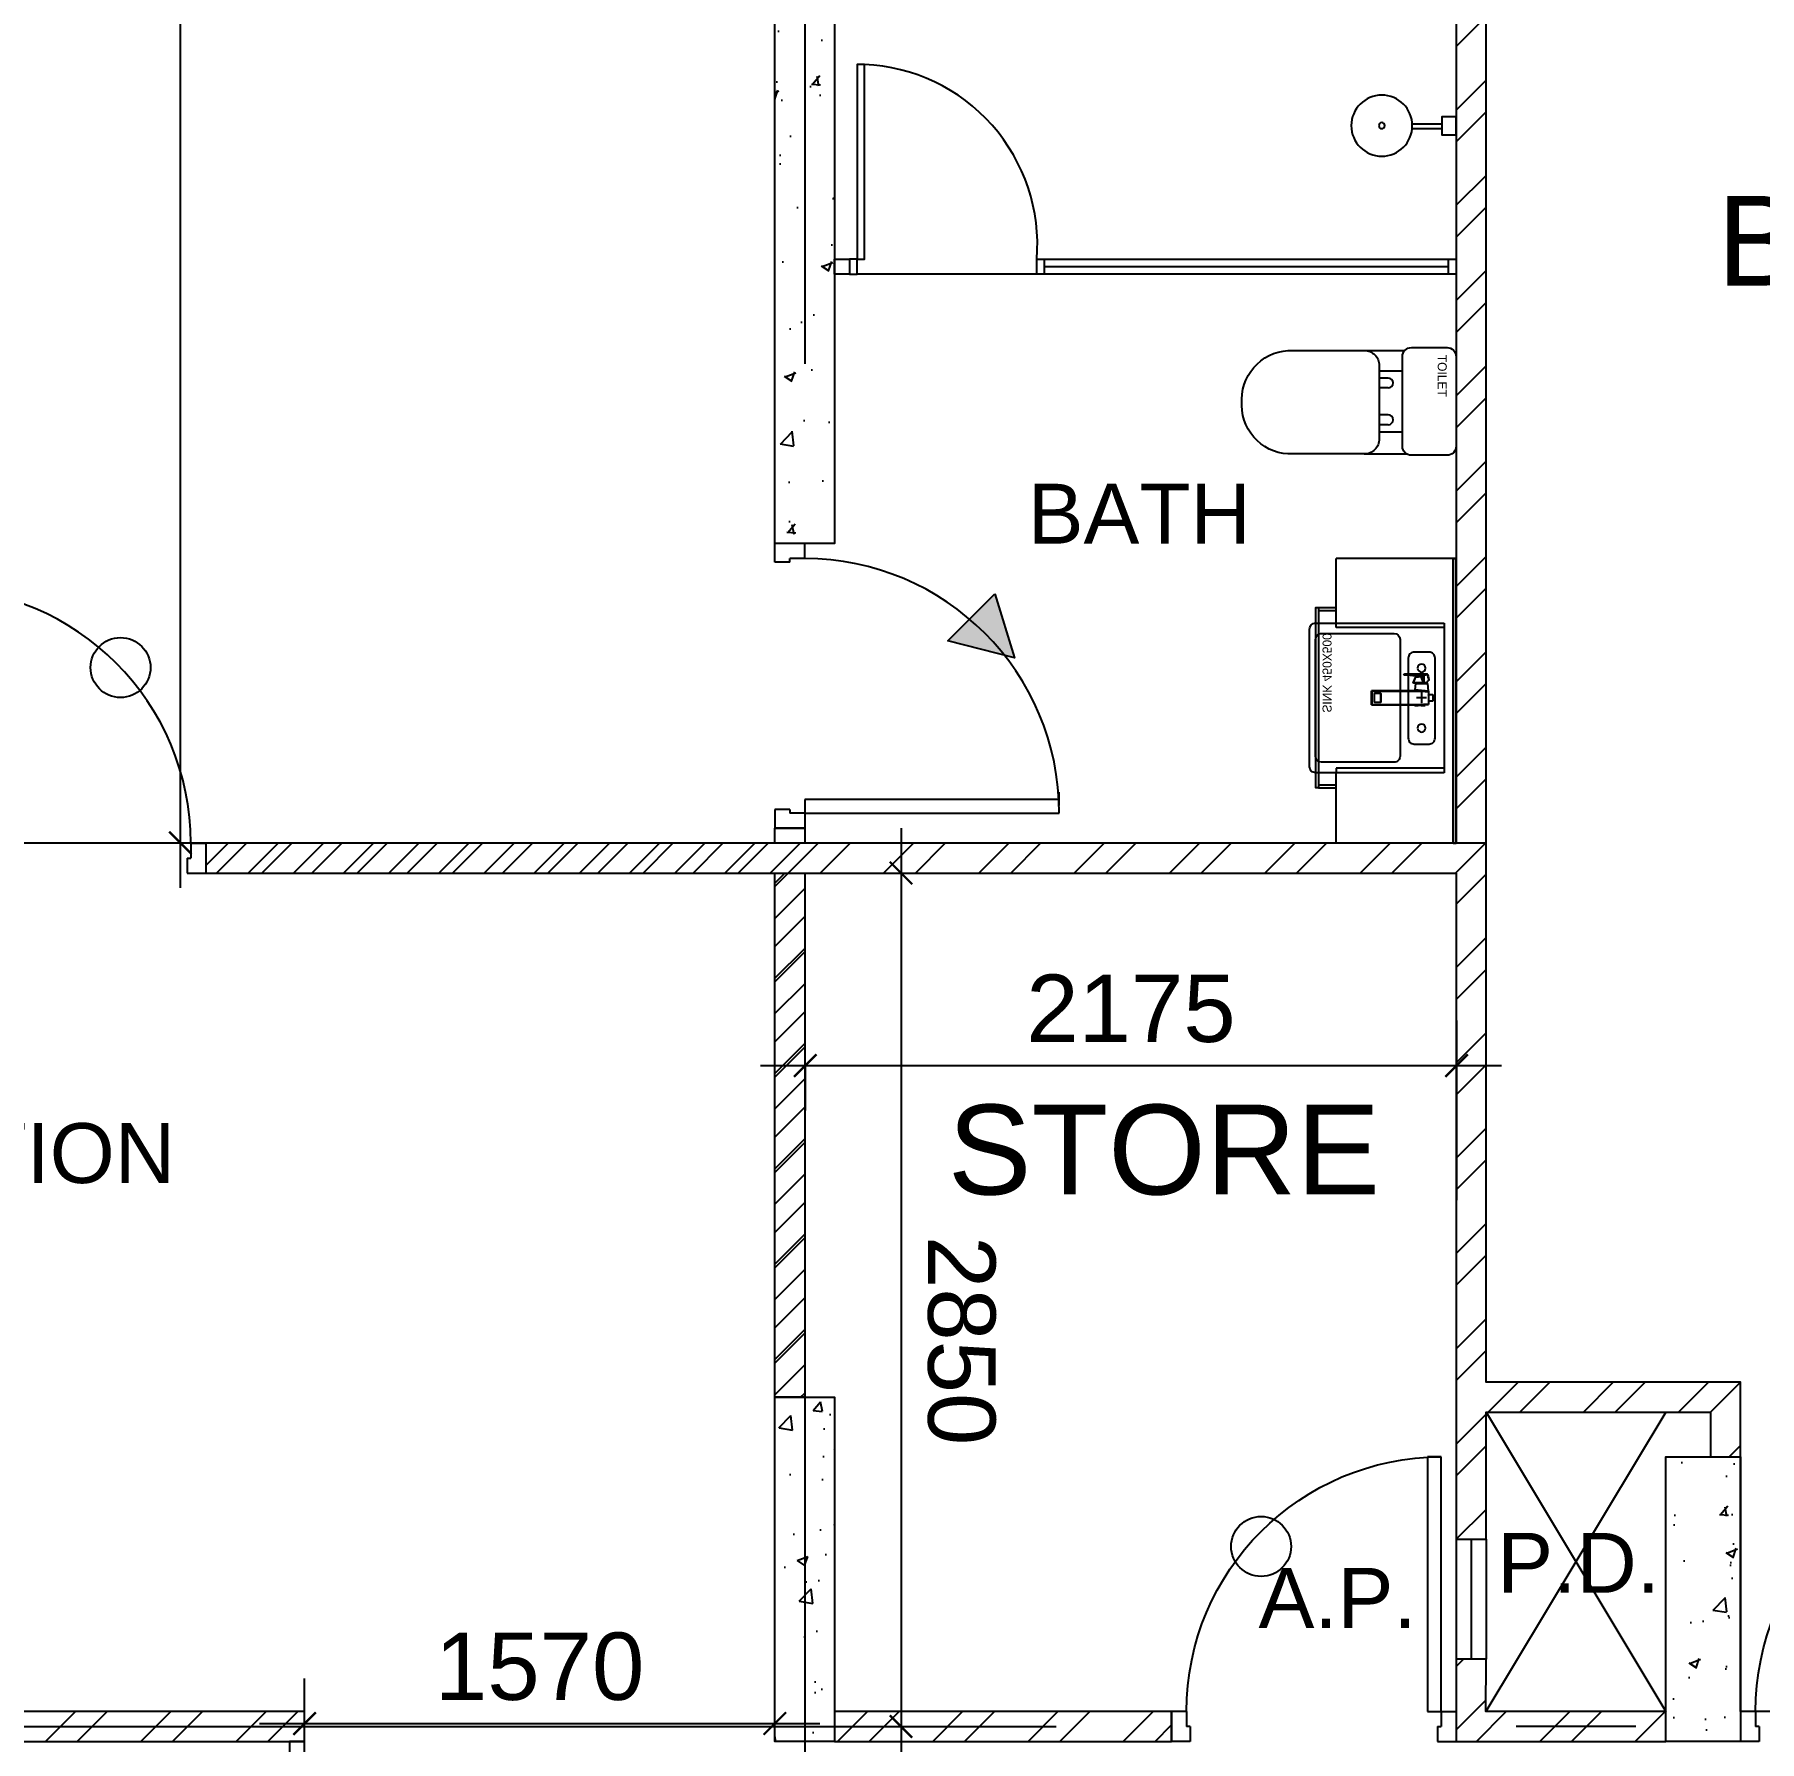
# Model space of a CAD drawing. Header units: millimetres. Extents: x 1500 to 71987, y 7230 to 49618.
# Drawn here: x 52428 to 58188, y 28650 to 34350 of the extents above; entities that cross this region are included whole.
import ezdxf
from ezdxf.enums import TextEntityAlignment as Align

# ---------------------------------------------------------------- set-up
doc = ezdxf.new("R2010")
doc.units = ezdxf.units.MM
doc.header["$MEASUREMENT"] = 0
doc.linetypes.add('CENTERX2', pattern=[101.6, 63.5, -12.7, 12.7, -12.7])
doc.layers.get('0').update_dxf_attribs({"color": 8})
doc.layers.get('Defpoints').update_dxf_attribs({"color": 8})
doc.layers.add('00-NONPLOT', color=8, linetype='Continuous', plot=False)
doc.layers.add('LP-Nonplot', color=8, linetype='Continuous', plot=False)
for name, color, linetype in [('Default', 8, 'Continuous'), ('Door', 8, 'Continuous'), ('FSD', 8, 'Continuous'), ('GBP A.P.', 8, 'Continuous'), ('GBP Dim', 8, 'Continuous'), ('GBP Text 200', 8, 'Continuous'), ('GBP Text 250', 8, 'Continuous'), ('grid', 8, 'CENTERX2'), ('hatch', 8, 'Continuous'), ('LP-Sanitary', 8, 'Continuous'), ('LP-Sanitary2', 8, 'Continuous'), ('PD', 8, 'Continuous'), ('PD DOOR', 8, 'Continuous'), ('TEXT', 8, 'Continuous'), ('TEXT Ref', 8, 'Continuous'), ('WALL-NEW', 8, 'Continuous'), ('WALL-STRUCTURE', 8, 'Continuous'), ('zzz-room mix', 8, 'Continuous')]:
    doc.layers.add(name, color=color, linetype=linetype)
doc.layers.add('LP-Furn built-in', color=8, linetype='Continuous', lineweight=0)
doc.styles.add('BH', font='arial.ttf')
doc.dimstyles.new('200 GBP', dxfattribs={"dimscale": 1.5, "dimtxt": 150, "dimasz": 50, "dimexe": 100, "dimexo": 50, "dimgap": 50, "dimtad": 1, "dimdec": 0, "dimzin": 0, "dimdsep": 46, "dimtxsty": 'BH', "dimblk": 'ARCHTICK', "dimcen": 0.09, "dimdle": 100, "dimclrd": 9, "dimclre": 9, "dimclrt": 1, "dimadec": 0, "dimazin": 0, "dimtfac": 1, "dimtdec": 0, "dimtix": 1, "dimtmove": 2, "dimatfit": 3, "dimldrblk": 'ARCHTICK', "dimfxl": 300, "dimfxlon": 1, "dimtolj": 1, "dimtzin": 0, "dimarcsym": 0})

# ---------------------------------------------------------------- blocks, each defined once
blk = doc.blocks.new('Door 850')
for p, q in [((38290.6, 34986.6), (38290.6, 35836.6)), ((38290.6, 35836.6), (38335.6, 35836.6)), ((38335.6, 35836.6), (38335.6, 34986.6)), ((38240.6, 34986.6), (38240.6, 34911.6)), ((38290.6, 34986.6), (38240.6, 34986.6)), ((38290.6, 34986.6), (38290.6, 34936.6)), ((38335.6, 34986.6), (38290.6, 34986.6)), ((39140.6, 34986.6), (39140.6, 34936.6)), ((39140.6, 34986.6), (39190.6, 34986.6)), ((39190.6, 34986.6), (39190.6, 34911.6)), ((38240.6, 34911.6), (38240.6, 34886.6)), ((38303.1, 34936.6), (38290.6, 34936.6)), ((38303.1, 34936.6), (38303.1, 34886.6)), ((39128.1, 34936.6), (39140.6, 34936.6)), ((39128.1, 34936.6), (39128.1, 34886.6)), ((39190.6, 34911.6), (39190.6, 34886.6)), ((38303.1, 34886.6), (38240.6, 34886.6)), ((39128.1, 34886.6), (39190.6, 34886.6))]:
    blk.add_line(p, q)
blk.add_arc((38290.6, 34986.6), 850, 359.99995, 89.99772)
blk = doc.blocks.new('_ArchTick')
at = {"color": 0, "const_width": 0.1}
blk.add_lwpolyline([(0.5, 0.5), (-0.5, -0.5)], dxfattribs=at)
blk = doc.blocks.new('*D223')
at = {"layer": 'Defpoints', "color": 0, "transparency": 16777216}
for p in [(55002, 30907), (57177, 30907), (57177, 29512.8)]:
    blk.add_point(p, dxfattribs=at)
at = {"layer": 'GBP Dim', "color": 9, "lineweight": -2, "transparency": 16777216}
for p, q in [((57177, 30457), (57177, 31057)), ((54852, 30907), (57327, 30907)), ((55002, 30907), (55002, 30757))]:
    blk.add_line(p, q, dxfattribs=at)
at = {"layer": 'GBP Dim', "color": 9, "lineweight": -2, "transparency": 16777216, "xscale": 75, "yscale": 75, "zscale": 75, "rotation": 180}
blk.add_blockref('_ArchTick', (55002, 30907), dxfattribs=at)
at = {"layer": 'GBP Dim', "color": 9, "lineweight": -2, "transparency": 16777216, "xscale": 75, "yscale": 75, "zscale": 75}
blk.add_blockref('_ArchTick', (57177, 30907), dxfattribs=at)
at = {"layer": 'GBP Dim', "transparency": 16777216, "insert": (56089.5, 31096.8), "char_height": 225, "attachment_point": 5, "style": 'BH'}
blk.add_mtext('\\A1;2175', dxfattribs=at)
blk = doc.blocks.new('SEANNOT_GROUP2')
at = {"layer": 'Default'}
blk.add_line((81.5, 351.1), (81.5, 317.9), dxfattribs=at)
blk = doc.blocks.new('SEANNOT_GROUP3')
at = {"layer": 'Default'}
blk.add_line((99.8, 335.2), (63.8, 335.2), dxfattribs=at)
blk = doc.blocks.new('ghtfdgd')
at = {"layer": 'LP-Sanitary'}
for p, q in [((79214.2, -115039.6), (79218.2, -114994.6)), ((79215.7, -115019.1), (79215.7, -115005.6)), ((79215.7, -115005.6), (79217.2, -115005.6)), ((79220.2, -114994.6), (79217.1, -115027.9)), ((79220.2, -114994.6), (79218.2, -114994.6)), ((79218.9, -115183.4), (79220.2, -114994.6)), ((79261.1, -114994.6), (79220.2, -114994.6)), ((79230.7, -114993.6), (79230.7, -114979.6)), ((79231.2, -114979.1), (79250.2, -114979.1)), ((79250.2, -114994.1), (79231.2, -114994.1)), ((79238.9, -114994.1), (79238.9, -114994.6)), ((79242.4, -114994.6), (79242.4, -114994.1)), ((79250.7, -114979.6), (79250.7, -114993.6)), ((79263.2, -114994.6), (79261.1, -114994.6)), ((79261.1, -114994.6), (79262.4, -115183.4)), ((79264.2, -115027.9), (79261.1, -114994.6)), ((79263.2, -114994.6), (79288.7, -114996.6)), ((79263.2, -114994.6), (79267.1, -115039.6)), ((79288.7, -115037.7), (79288.7, -114996.6)), ((79290.7, -115009.4), (79290.7, -115000.9)), ((79290.7, -115009.6), (79290.7, -115009.4)), ((79290.7, -115010.3), (79290.7, -115009.6)), ((79290.7, -115044.4), (79290.7, -115010.3)), ((79290.9, -115010.4), (79310.4, -115018.6)), ((79290.9, -115010.4), (79290.9, -115044.5)), ((79310.7, -115017.8), (79291, -115009.5)), ((79291, -115009.5), (79291, -115009.5)), ((79291, -115009.5), (79291, -115009.5)), ((79310.4, -115018.6), (79310.5, -115018.7)), ((79310.5, -115018.7), (79310.5, -115027.4)), ((79310.7, -115017.8), (79314.8, -115009.2)), ((79313.5, -115028.9), (79313.5, -115020.8)), ((79313.5, -115020.8), (79317.3, -115050.9)), ((79315.2, -115010.7), (79313.6, -115020.4)), ((79313.6, -115020.5), (79313.6, -115020.4)), ((79317.3, -115050.5), (79313.6, -115020.5)), ((79315.2, -115010.7), (79317.3, -115050.4)), ((79318, -115050.2), (79316, -115010.5)), ((79317.3, -115002.9), (79318.9, -114997.5)), ((79319.4, -115044.7), (79317.3, -115002.9)), ((79318.7, -114997.4), (79318.9, -114997.5)), ((79319.3, -114997.6), (79318.9, -114997.4)), ((79318.9, -114997.5), (79319.4, -114997.7)), ((79319.4, -114997.7), (79319.4, -115044.7)), ((79319.8, -115045.3), (79319.8, -114998.3)), ((79217.1, -115027.9), (79214.2, -115039.6)), ((79217.1, -115039.6), (79214.2, -115039.6)), ((79217.5, -115184.4), (79217.1, -115027.9)), ((79264.2, -115027.9), (79263.8, -115184.4)), ((79264.2, -115027.9), (79267.1, -115039.6)), ((79267.1, -115039.6), (79264.2, -115039.6)), ((79288.7, -115037.7), (79267.1, -115039.6)), ((79290.7, -115044.7), (79290.7, -115044.4)), ((79290.9, -115044.5), (79310.4, -115036.3)), ((79291, -115044.9), (79310.7, -115036.6)), ((79310.4, -115036.3), (79310.5, -115036.2)), ((79310.5, -115036.2), (79310.5, -115027.4)), ((79313.5, -115028.9), (79313.5, -115036.9)), ((79313.5, -115036.9), (79317.3, -115075.5)), ((79313.5, -115037), (79317.3, -115075.5)), ((79317.3, -115050.4), (79317.3, -115050.5)), ((79317.3, -115051.4), (79317.3, -115063.3)), ((79317.3, -115075.1), (79317.3, -115063.3)), ((79317.7, -115051.6), (79318.9, -115052.3)), ((79317.7, -115063.5), (79317.7, -115051.6)), ((79317.7, -115063.5), (79317.7, -115075.4)), ((79317.7, -115075.4), (79318.9, -115074.8)), ((79319.4, -115051), (79318, -115050.2)), ((79318, -115076), (79319.3, -115075.3)), ((79318.9, -115074.8), (79318.9, -115052.3)), ((79319.4, -115044.7), (79319.4, -115051)), ((79319.8, -115051.6), (79319.8, -115045.3)), ((79319.8, -115051.9), (79319.8, -115051.6)), ((79319.8, -115051.9), (79319.8, -115074.4)), ((79319.8, -115074.4), (79319.8, -115074.6)), ((79218.9, -115183.4), (79217.5, -115184.4)), ((79217.5, -115184.4), (79263.8, -115184.4)), ((79262.4, -115183.4), (79218.9, -115183.4)), ((79225, -115154.8), (79225, -115173.1)), ((79255.3, -115153.8), (79226, -115153.8)), ((79255.3, -115154), (79226, -115154)), ((79226, -115174.1), (79255.3, -115174.1)), ((79256.3, -115173.1), (79256.3, -115154.8)), ((79262.4, -115183.4), (79263.8, -115184.4))]:
    blk.add_line(p, q, dxfattribs=at)
for centre, radius, start, end in [((79240.7, -115019.1), 25, 180, 185.74251), ((79231.2, -114979.6), 0.5, 90, 180), ((79231.2, -114993.6), 0.5, 180, 270), ((79250.2, -114979.6), 0.5, 0, 90), ((79250.2, -114993.6), 0.5, 270, 0), ((79280.3, -115017.1), 20, 56.8024, 65.16541), ((79290.9, -115000.9), 0.2, 127.85265, 180), ((79511, -115282.7), 357.7, 125.84981, 127.98251), ((79530.3, -115308.3), 389.7, 125.92638, 127.88363), ((79234, -109870), 5139.5, 270.63577, 270.89969), ((79227.2, -108854.2), 6155.7, 270.59451, 270.81562), ((79288.3, -115009.7), 2.67, 3.1953, 9.33669), ((79301.7, -114992.9), 0.28, 69.68638, 135.20106), ((79319.7, -114996.5), 23.1, 247.12521, 247.49949), ((79312.3, -115020.9), 1.23, 6.09456, 11.51592), ((79314, -115009.4), 0.822, 12.82151, 37.37855), ((79314.7, -115011.5), 2.53, 77.49723, 90.78809), ((79315.1, -115009.5), 0.509, 38.0096, 78.40522), ((84763.2, -116562.2), 5664.7, 164.02206, 164.08854), ((79313.8, -115010.5), 2.18, 358.67427, 36.2852), ((79318.5, -114997.9), 0.689, 55.95421, 80.13248), ((79319, -114998.3), 0.8, 0.00654, 61.47672), ((79280.3, -115017.1), 20, 294.83459, 301.61275), ((79290.9, -115044.7), 0.2, 180.01397, 293.04704), ((79339.3, -115104.4), 73.6, 112.75714, 112.87481), ((79308.7, -115037.4), 4.84, 5.24499, 7.19277), ((79310.7, -115037.3), 2.83, 5.64545, 8.81471), ((79317.8, -115050.7), 0.54, 62.22165, 149.68726), ((79305.3, -115051.3), 11.9, 359.62289, 2.1624), ((79313.2, -115075.2), 4.12, 356.11976, 1.38136), ((79317.8, -115075.5), 0.494, 177.69922, 295.85307), ((79318.6, -115075.3), 0.938, 181.08912, 220.22046), ((79315.7, -115050), 2.38, 342.31294, 353.97204), ((79317.3, -115050.2), 0.738, 359.2113, 2.9985), ((79319, -115074.6), 0.786, 294.19625, 0.49169), ((79319.1, -115051.6), 0.688, 1.5121, 63.73401)]:
    blk.add_arc(centre, radius, start, end, dxfattribs=at)
for centre, major_axis, ratio, start_param, end_param in [((79290.9, -115000.9), (0.2, 0), 0.870233, 1.308042, 3.141593), ((79290.9, -115009.4), (0.2, 0), 0.870251, 1.333095, 3.141593), ((79290.9, -115010.3), (0.2, 0), 0.5, 3.141593, 4.712389), ((79290.9, -115000.9), (0.123, -0.158), 0.834595, 2.099205, 3.141593), ((79290.9, -115000.9), (0.123, -0.158), 0.834595, 3.141593, 3.165459), ((79290.9, -115010), (0.077, 0.836), 0.04975, 4.217846, 5.325586), ((79301.6, -114992.9), (0.117, -0.162), 0.844851, 2.109561, 3.167674), ((79310.4, -115018.2), (-0.311, -0.737), 0.21898, 1.092037, 2.210933), ((79310.5, -115018.3), (-0.309, -0.738), 0.217421, 1.09135, 2.210755), ((79314.3, -115020.6), (-0.782, -0.167), 0.921627, 5.682069, 6.099643), ((79314.3, -115020.8), (-0.794, -0.099), 0.898005, 5.760928, 6.175764), ((79315.1, -115009.6), (0.173, 0.708), 0.018166, 0.444134, 0.918054), ((79315.3, -115009.6), (0.412, 0.321), 0.549065, 0.513637, 1.195391), ((79315.7, -115010.9), (-0.499, -0.026), 0.868619, 4.118709, 5.82428), ((79316.8, -115003.6), (0.961, -0.275), 0.902908, 1.271288, 1.565184), ((79318.4, -114998), (-0.211, -0.772), 0.117484, 2.694436, 3.141054), ((79318.5, -114998.1), (-0.382, -0.703), 0.237912, 2.705017, 3.14394), ((79319, -114998.3), (-0.382, -0.703), 0.237912, 2.705017, 3.141091), ((79319, -114998.3), (-0.8, 0), 0.876594, 3.141494, 4.164132), ((79290.9, -115044.4), (0.2, 0), 0.5, 3.141593, 4.712389), ((79290.9, -115044.1), (-0.077, 0.836), 0.04975, 2.065339, 3.17308), ((79310.4, -115035.9), (-0.311, 0.737), 0.21898, 2.049556, 3.141593), ((79310.5, -115035.8), (-0.309, 0.738), 0.217421, 2.050243, 3.169648), ((79310.4, -115035.9), (-0.311, 0.737), 0.21898, 3.141593, 3.168451), ((79314.3, -115036.7), (0.793, 0.106), 0.789486, 3.026004, 3.133916), ((79314.3, -115036.9), (0.796, 0.077), 0.827125, 3.057559, 3.141593), ((79317.8, -115050.6), (-0.5, -0.016), 0.857677, 4.139605, 5.842177), ((79317.8, -115050.9), (-0.5, -0.02), 0.273668, 4.356492, 6.23412), ((79317.8, -115063.3), (-0.5, 0), 0.5, 0.054498, 1.448623), ((79317.8, -115075.5), (-0.494, 0.079), 0.969108, 0.192451, 2.070079), ((79319, -115045.3), (-0.8, 0), 0.876594, 3.141494, 4.164132), ((79226, -115154.8), (-1, 0), 0.992546, 4.712389, 6.283185), ((79226, -115154.9), (1, 0), 0.890286, 1.570796, 3.141593), ((79226, -115173.1), (1, 0), 0.992546, 3.141593, 4.712389), ((79255.3, -115154.8), (-1, 0), 0.992546, 3.141593, 4.712389), ((79255.3, -115154.9), (1, 0), 0.890286, 0, 1.570796), ((79255.3, -115173.1), (1, 0), 0.992546, 4.712389, 6.283185)]:
    blk.add_ellipse(centre, major_axis=major_axis, ratio=ratio, start_param=start_param, end_param=end_param, dxfattribs=at)
for points, knots in [([(79291, -115009.5), (79291, -115009.5), (79290.9, -115009.5), (79290.8, -115009.6), (79290.7, -115009.6), (79290.7, -115009.6)], [0, 0, 0, 0, 0.5, 0.5, 1, 1, 1, 1]), ([(79291, -115000.7), (79291, -115000.8), (79291, -115000.8), (79291, -115000.9), (79291, -115001.2), (79291, -115001.4), (79291, -115001.7), (79291, -115002.7), (79291, -115003.8), (79291, -115004.8), (79291, -115006.3), (79291, -115007.8), (79291, -115009.2)], [0, 0, 0, 0, 0.02306, 0.02306, 0.02306, 0.115301, 0.115301, 0.115301, 0.484264, 0.484264, 0.484264, 1, 1, 1, 1]), ([(79301.6, -114992.7), (79301.9, -114992.8), (79302.2, -114992.9), (79302.5, -114993), (79305, -114993.6), (79307.5, -114994.3), (79310.1, -114995), (79312.9, -114995.8), (79315.8, -114996.6), (79318.7, -114997.4)], [0, 0, 0, 0, 0.051688, 0.051688, 0.051688, 0.494848, 0.494848, 0.494848, 1, 1, 1, 1]), ([(79310.5, -115018.7), (79310.9, -115018.8), (79311.2, -115019), (79311.9, -115019.4), (79312.2, -115019.7), (79312.8, -115020.1), (79313, -115020.3), (79313.4, -115020.5), (79313.5, -115020.5), (79313.5, -115020.7)], [0, 0, 0, 0, 0.25, 0.25, 0.5, 0.5, 0.75, 0.75, 1, 1, 1, 1]), ([(79313.6, -115020.4), (79313.5, -115020.2), (79313.5, -115020), (79313.3, -115019.6), (79313.2, -115019.3), (79312.7, -115018.8), (79312.3, -115018.6), (79311.6, -115018.2), (79311.2, -115018), (79310.8, -115017.9)], [0, 0, 0, 0, 0.25, 0.25, 0.5, 0.5, 0.75, 0.75, 1, 1, 1, 1]), ([(79314.8, -115009.2), (79314.8, -115009.2), (79314.9, -115009.2), (79314.9, -115009.2), (79315, -115009.2), (79315, -115009.2), (79315.1, -115009.2), (79315.2, -115009.2)], [0, 0, 0, 0, 0.25, 0.25, 0.5, 0.5, 1, 1, 1, 1]), ([(79317.1, -115002.7), (79317, -115003), (79316.9, -115003.3), (79316.8, -115003.6), (79316.5, -115004.7), (79316.2, -115005.8), (79315.9, -115006.9), (79315.7, -115007.6), (79315.4, -115008.3), (79315.2, -115009)], [0, 0, 0, 0, 0.131954, 0.131954, 0.131954, 0.659772, 0.659772, 0.659772, 1, 1, 1, 1]), ([(79315.2, -115009.2), (79315.2, -115009.2), (79315.2, -115009.2), (79315.2, -115009.2), (79315.2, -115009.2), (79315.2, -115009.2)], [0, 0, 0, 0, 0.5, 0.5, 1, 1, 1, 1]), ([(79315.2, -115009.2), (79315.3, -115009.3), (79315.3, -115009.4), (79315.3, -115009.5), (79315.3, -115009.6), (79315.3, -115009.8), (79315.3, -115009.8), (79315.3, -115009.9), (79315.3, -115010), (79315.2, -115010.2), (79315.2, -115010.3), (79315.2, -115010.5), (79315.2, -115010.6), (79315.2, -115010.7)], [0, 0, 0, 0, 0.125, 0.125, 0.25, 0.25, 0.375, 0.375, 0.5, 0.5, 0.75, 0.75, 1, 1, 1, 1]), ([(79318.7, -114997.4), (79318.6, -114997.5), (79318.6, -114997.7), (79318.5, -114997.9), (79318.2, -114999), (79317.9, -115000.1), (79317.5, -115001.2), (79317.4, -115001.7), (79317.2, -115002.2), (79317.1, -115002.7)], [0, 0, 0, 0, 0.095324, 0.095324, 0.095324, 0.707603, 0.707603, 0.707603, 1, 1, 1, 1]), ([(79310.5, -115036.2), (79310.9, -115036.1), (79311.2, -115035.9), (79311.9, -115035.6), (79312.2, -115035.5), (79312.8, -115035.6), (79313, -115035.7), (79313.4, -115036.2), (79313.5, -115036.5), (79313.5, -115036.8)], [0, 0, 0, 0, 0.25, 0.25, 0.5, 0.5, 0.75, 0.75, 1, 1, 1, 1]), ([(79310.8, -115036.5), (79311, -115036.5), (79311.3, -115036.3), (79311.8, -115036.2), (79312.2, -115036.1), (79312.5, -115036), (79312.8, -115036), (79313, -115036), (79313.1, -115036.1), (79313.2, -115036.2), (79313.4, -115036.3), (79313.5, -115036.6), (79313.5, -115036.7), (79313.5, -115036.8)], [0, 0, 0, 0, 0.124812, 0.2213171, 0.3092796, 0.3899271, 0.4711589, 0.5451559, 0.6166529, 0.6889172, 0.7974179, 0.8896188, 0.9816515, 0.9816515, 0.9816515, 0.9816515]), ([(79317.3, -115050.5), (79317.3, -115050.5), (79317.3, -115050.5), (79317.3, -115050.6), (79317.3, -115050.6), (79317.3, -115050.7), (79317.3, -115050.8), (79317.3, -115050.9)], [0, 0, 0, 0, 0.25, 0.25, 0.5, 0.5, 1, 1, 1, 1]), ([(79317.3, -115051.4), (79317.3, -115051.5), (79317.3, -115051.5), (79317.5, -115051.6), (79317.6, -115051.6), (79317.7, -115051.6)], [0, 0, 0, 0, 0.5, 0.5, 1, 1, 1, 1]), ([(79317.3, -115075.1), (79317.3, -115075.2), (79317.3, -115075.2), (79317.5, -115075.3), (79317.6, -115075.3), (79317.7, -115075.4)], [0, 0, 0, 0, 0.5, 0.5, 1, 1, 1, 1]), ([(79317.7, -115051.6), (79317.7, -115051.6), (79317.7, -115051.5), (79317.8, -115051.4), (79317.8, -115051.3), (79317.8, -115051.1), (79317.8, -115051), (79317.9, -115050.9), (79317.9, -115050.8), (79317.9, -115050.7)], [0, 0, 0, 0, 0.25, 0.25, 0.5, 0.5, 0.75, 0.75, 1, 1, 1, 1]), ([(79319.4, -115051), (79319.4, -115051), (79319.4, -115051), (79319.4, -115051), (79319.4, -115051), (79319.4, -115051), (79319.4, -115051), (79319.4, -115051.1), (79319.4, -115051.1), (79319.4, -115051.2), (79319.4, -115051.2), (79319.3, -115051.3), (79319.3, -115051.3), (79319.3, -115051.4), (79319.3, -115051.5), (79319.2, -115051.6), (79319.2, -115051.6), (79319.1, -115051.7), (79319.1, -115051.8), (79319, -115051.9), (79319, -115052), (79318.9, -115052.1), (79318.9, -115052.1), (79318.9, -115052.2), (79318.9, -115052.3), (79318.9, -115052.3), (79318.9, -115052.3), (79318.9, -115052.3), (79318.9, -115052.3), (79318.9, -115052.3), (79318.9, -115052.3)], [0, 0, 0, 0, 0.000034, 0.000034, 0.000034, 0.03445, 0.03445, 0.03445, 0.175251, 0.175251, 0.175251, 0.317196, 0.317196, 0.317196, 0.479622, 0.479622, 0.479622, 0.662074, 0.662074, 0.662074, 0.829132, 0.829132, 0.829132, 0.958486, 0.958486, 0.958486, 0.999966, 0.999966, 0.999966, 1, 1, 1, 1]), ([(79319.8, -115051.9), (79319.8, -115052), (79319.7, -115052), (79319.7, -115052.1), (79319.6, -115052.2), (79319.4, -115052.3), (79319.3, -115052.3), (79319.1, -115052.3), (79319, -115052.3), (79318.9, -115052.3)], [0, 0, 0, 0, 0.25, 0.25, 0.5, 0.5, 0.75, 0.75, 1, 1, 1, 1]), ([(79319.8, -115074.4), (79319.8, -115074.5), (79319.7, -115074.5), (79319.7, -115074.6), (79319.6, -115074.7), (79319.4, -115074.8), (79319.3, -115074.8), (79319.1, -115074.8), (79319, -115074.8), (79318.9, -115074.8)], [0, 0, 0, 0, 0.25, 0.25, 0.5, 0.5, 0.75, 0.75, 1, 1, 1, 1]), ([(79319.3, -115075.3), (79319.3, -115075.3), (79319.3, -115075.3), (79319.2, -115075.3), (79319.2, -115075.3), (79319.1, -115075.3), (79319.1, -115075.2), (79319, -115075.2), (79319, -115075.1), (79318.9, -115075.1), (79318.9, -115075), (79318.9, -115074.9), (79318.9, -115074.9), (79318.9, -115074.9), (79318.9, -115074.8), (79318.9, -115074.8), (79318.9, -115074.8), (79318.9, -115074.8), (79318.9, -115074.8)], [0.3296223, 0.3296223, 0.3296223, 0.3296223, 0.4796217, 0.4796217, 0.4796217, 0.6620737, 0.6620737, 0.6620737, 0.829132, 0.829132, 0.829132, 0.9584856, 0.9584856, 0.9584856, 0.9999655, 0.9999655, 0.9999655, 1, 1, 1, 1])]:
    blk.add_open_spline(points, degree=3, knots=knots, dxfattribs=at)
for points, degree in [([(79301.8, -114992.7), (79301.7, -114992.6), (79301.7, -114992.7), (79301.6, -114992.7)], 3), ([(79318.6, -114997.3), (79316.3, -114996.6), (79310.7, -114995.1), (79301.8, -114992.7)], 3), ([(79313.5, -115028.9), (79313.5, -115028.4), (79313.4, -115028), (79312.3, -115027.4), (79311.4, -115027.4), (79310.5, -115027.4)], 5), ([(79317.9, -115075.9), (79317.9, -115076), (79318, -115076), (79318, -115075.9)], 3)]:
    blk.add_open_spline(points, degree=degree, dxfattribs=at)
at = {"layer": 'LP-Nonplot'}
for name in ['SEANNOT_GROUP3', 'SEANNOT_GROUP2']:
    blk.add_blockref(name, (79159.1, -115352.3), dxfattribs=at)
blk = doc.blocks.new('SINK')
at = {"layer": '00-NONPLOT'}
for p, q in [((-75421.8, -44774), (-75421.8, -45134)), ((-74951.8, -44774), (-74951.8, -45134)), ((-75421.8, -45134), (-75436.8, -45134)), ((-74951.8, -45134), (-74936.8, -45134))]:
    blk.add_line(p, q, dxfattribs=at)
blk.add_lwpolyline([(-75321.1, -44804.3), (-75053.8, -44804.3, -0.414214), (-75033.8, -44824.3), (-75033.8, -44873.8, -0.414214), (-75053.8, -44893.8), (-75321.1, -44893.8, -0.414214), (-75341.1, -44873.8), (-75341.1, -44824.3, -0.414214)], format="xyb", close=True, dxfattribs=at)
for centre in [(-75287.6, -44849), (-75087.4, -44849)]:
    blk.add_circle(centre, 13.4, dxfattribs=at)
at = {"layer": 'LP-Sanitary'}
blk.add_line((-74936.8, -44774), (-75436.8, -44774), dxfattribs=at)
blk.add_lwpolyline([(-75436.8, -44774), (-75436.8, -45203.2, 0.414214), (-75416.8, -45223.2), (-74956.8, -45223.2, 0.414214), (-74936.8, -45203.2), (-74936.8, -44774)], format="xyb", dxfattribs=at)
blk.add_lwpolyline([(-75401.8, -44941.1), (-75401.8, -45183.3, 0.414117), (-75381.8, -45203.2), (-74991.8, -45203.2, 0.41431), (-74971.8, -45183.2), (-74971.8, -44941.1, 0.414117), (-74991.8, -44921.1), (-75381.8, -44921.1, 0.41431)], format="xyb", close=True, dxfattribs=at)
at = {"layer": 'LP-Furn built-in'}
blk.add_blockref('ghtfdgd', (-154427.4, 70168.1), dxfattribs=at)
at = {"layer": '00-NONPLOT', "insert": (-75236.2, -45149.9), "char_height": 30, "width": 702.887, "attachment_point": 1, "rotation": 0}
blk.add_mtext('SINK 450X500', dxfattribs=at)
blk = doc.blocks.new('pln_sink 1100x380')
at = {"ltscale": 1000}
for p, q in [((0, 0), (400, 0)), ((400, 0), (400, -235)), ((459.9, -184.9), (400, -184.9)), ((459.9, -194.9), (400, -194.9)), ((400, -735), (400, -950)), ((459.9, -776.6), (400, -776.6)), ((459.9, -786.6), (400, -786.6)), ((0, -950), (400, -950))]:
    blk.add_line(p, q, dxfattribs=at)
for points in [[(10, -950), (10, 0), (0, 0), (0, -950), (10, -950)], [(10, 0), (10, -950), (0, -950), (0, 0), (10, 0)]]:
    blk.add_lwpolyline(points, dxfattribs=at)
at = {"ltscale": 200}
blk.add_lwpolyline([(459.9, -184.9), (468.4, -184.9), (468.4, -786.6), (459.9, -786.6)], close=True, dxfattribs=at)
at = {"layer": 'LP-Furn built-in', "extrusion": (0, 0, -1), "zscale": -1, "rotation": 270}
blk.add_blockref('SINK', (44734, -75671.8), dxfattribs=at)
blk = doc.blocks.new('pln_toilet')
for p, q in [((-170.1, -306.5), (-170.1, -171.6)), ((175.5, -306.5), (175.5, -165.2)), ((-78.2, -226.9), (-78.2, -256.5)), ((-45, -226.9), (-45, -256.5)), ((44.7, -226.9), (44.7, -256.5)), ((77.9, -226.9), (77.9, -256.5))]:
    blk.add_line(p, q)
for points in [[(180, -30), (180, -149.3, -0.414214), (150, -179.3), (-150, -179.3, -0.414214), (-180, -149.3), (-180, -30, -0.414214), (-150, 0), (150, 0, -0.414214)], [(175.5, -306.5), (175.5, -545.1, -0.424695), (14, -715.1), (-7.8, -715.1, -0.423698), (-170.1, -545.1), (-170.1, -306.5, -0.414214), (-120.1, -256.5), (125.5, -256.5, -0.414214)]]:
    blk.add_lwpolyline(points, format="xyb", close=True)
for points in [[(-101.9, -256.5), (-101.9, -179.3)], [(102.9, -179.3), (102.9, -256.5)]]:
    blk.add_lwpolyline(points)
for centre in [(-61.6, -226.9), (61.3, -226.9)]:
    blk.add_arc(centre, 16.6, 0, 180)
at = {"layer": '00-NONPLOT', "insert": (-155.8, -31.2), "char_height": 30, "width": 702.887, "attachment_point": 1}
blk.add_mtext('TOILET', dxfattribs=at)
blk = doc.blocks.new('pln_shower head')
at = {"ltscale": 100}
for points in [[(101, 9.1), (200, 9.1)], [(101, -5.9), (200, -5.9)]]:
    blk.add_lwpolyline(points, dxfattribs=at)
at = {"ltscale": 0.5}
blk.add_lwpolyline([(248, 30.1), (248, -29.9), (200, -29.9), (200, 30.1)], close=True, dxfattribs=at)
at = {"ltscale": 100}
blk.add_circle((0, 0), 101.9, dxfattribs=at)
at = {"layer": '00-NONPLOT'}
blk.add_circle((0, 0), 10, dxfattribs=at)
blk = doc.blocks.new('A$C65CE4B9A')
at = {"layer": 'grid', "ltscale": 200}
for p, q in [((-14000, 10500), (-14000, -20450)), ((-66500, -6750), (0, -6750))]:
    blk.add_line(p, q, dxfattribs=at)
blk = doc.blocks.new('*D164')
at = {"layer": 'Defpoints', "color": 0, "transparency": 16777216}
for p in [(52038.9, 39271.4), (52050, 31650.9), (52915.1, 31650.9)]:
    blk.add_point(p, dxfattribs=at)
at = {"layer": 'GBP Dim', "color": 9, "lineweight": -2, "transparency": 16777216}
for p, q in [((52915.1, 39421.4), (52915.1, 31500.9)), ((52465.1, 39271.4), (53065.1, 39271.4)), ((52465.1, 31650.9), (53065.1, 31650.9))]:
    blk.add_line(p, q, dxfattribs=at)
at = {"layer": 'GBP Dim', "color": 9, "lineweight": -2, "transparency": 16777216, "xscale": 75, "yscale": 75, "zscale": 75}
for p, rotation in [((52915.1, 39271.4), 90), ((52915.1, 31650.9), 270)]:
    blk.add_blockref('_ArchTick', p, dxfattribs=dict(at, rotation=rotation))
at = {"layer": 'GBP Dim', "transparency": 16777216, "insert": (52725.2, 35461.2), "char_height": 225, "attachment_point": 5, "rotation": 90, "style": 'BH'}
blk.add_mtext('\\A1;7620', dxfattribs=at)
blk = doc.blocks.new('*D146')
at = {"layer": 'Defpoints', "color": 0, "transparency": 16777216}
for p in [(54900, 28709.9), (53330, 28650.1), (54900, 28650.1)]:
    blk.add_point(p, dxfattribs=at)
at = {"layer": 'GBP Dim', "color": 9, "lineweight": -2, "transparency": 16777216}
for p, q in [((53330, 28709.9), (53330, 28859.9)), ((54900, 28709.9), (54900, 28859.9)), ((53180, 28709.9), (55050, 28709.9))]:
    blk.add_line(p, q, dxfattribs=at)
at = {"layer": 'GBP Dim', "color": 9, "lineweight": -2, "transparency": 16777216, "xscale": 75, "yscale": 75, "zscale": 75, "rotation": 180}
blk.add_blockref('_ArchTick', (53330, 28709.9), dxfattribs=at)
at = {"layer": 'GBP Dim', "color": 9, "lineweight": -2, "transparency": 16777216, "xscale": 75, "yscale": 75, "zscale": 75}
blk.add_blockref('_ArchTick', (54900, 28709.9), dxfattribs=at)
at = {"layer": 'GBP Dim', "transparency": 16777216, "insert": (54115, 28899.7), "char_height": 225, "attachment_point": 5, "style": 'BH'}
blk.add_mtext('\\A1;1570', dxfattribs=at)
blk = doc.blocks.new('*D145')
at = {"layer": 'Defpoints', "color": 0, "transparency": 16777216}
for p in [(55262.4, 31549.9), (55262.4, 28700), (55321.7, 28700)]:
    blk.add_point(p, dxfattribs=at)
at = {"layer": 'GBP Dim', "color": 9, "lineweight": -2, "transparency": 16777216}
for p, q in [((55321.7, 31699.9), (55321.7, 28550)), ((55321.7, 31549.9), (55471.7, 31549.9)), ((55321.7, 28700), (55471.7, 28700))]:
    blk.add_line(p, q, dxfattribs=at)
at = {"layer": 'GBP Dim', "color": 9, "lineweight": -2, "transparency": 16777216, "xscale": 75, "yscale": 75, "zscale": 75}
for p, rotation in [((55321.7, 31549.9), 90), ((55321.7, 28700), 270)]:
    blk.add_blockref('_ArchTick', p, dxfattribs=dict(at, rotation=rotation))
at = {"layer": 'GBP Dim', "transparency": 16777216, "insert": (55523, 29988.4), "char_height": 225, "attachment_point": 5, "rotation": 270, "style": 'BH'}
blk.add_mtext('\\A1;2850', dxfattribs=at)
blk = doc.blocks.new('A$C54C00E73')
at = {"layer": 'GBP A.P.', "style": 'BH'}
blk.add_text('A.P.', height=200, rotation=0.00004, dxfattribs=at).set_placement((263.8, -446), align=Align.CENTER)

msp = doc.modelspace()

# ---------------------------------------------------------------- hatches: boundary and pattern name
at = {"layer": 'FSD'}
msp.add_hatch(color=256, dxfattribs=at).paths.add_polyline_path([(55634.6, 32482.5), (55700.1, 32268.5), (55477.6, 32325)])
at = {"layer": 'hatch'}
h = msp.add_hatch(dxfattribs=at)
h.set_pattern_fill('AR-CONC', color=256, scale=2, style=0)
h.set_pattern_definition([(50, (-576161.28, 762350.3), (364.36934, -31.87817), [38.1, -419.1]), (355, (-576161.28, 762350.3), (-70.48565, 382.11329), [30.48, -335.28]), (100.451, (-576130.9, 762347.65), (293.885, 350.23338), [32.38, -356.18]), (46.1842, (-576161.3, 762451.9), (542.15808, -84.08466), [57.15, -628.65]), (96.6356, (-576116.1, 762444.9), (474.80847, 494.8511), [48.57, -534.27]), (351.184, (-576161.3, 762451.9), (474.8092, 494.85024), [45.72, -502.92]), (21, (-576110.48, 762426.5), (303.22976, -204.53104), [38.1, -419.1]), (326, (-576110.48, 762426.5), (123.60406, 368.37593), [30.48, -335.28]), (71.4514, (-576085.2, 762409.46), (426.83298, 163.84572), [32.38, -356.18]), (37.5, (-576161.28, 762350.3), (6.177207, 169.110078), [0, -331.216, 0, -340.36, 0, -336.55]), (7.5, (-576161.28, 762350.3), (133.639325, 200.36115), [0, -194.056, 0, -323.596, 0, -128.27]), (327.5, (-576274.56, 762350.3), (271.18119, -11.457488), [0, -127, 0, -396.24, 0, -525.78]), (317.5, (-576325.36, 762350.3), (296.25836, 50.85298), [0, -165.1, 0, -263.144, 0, -373.38])])
h.paths.add_polyline_path([(55100, 32650), (54900, 32650), (54900, 35450), (55100, 35450)])
h = msp.add_hatch(dxfattribs=at)
h.set_pattern_fill('ANSI32', color=256, scale=600, style=0)
h.set_pattern_definition([(45, (53000, 28650.04), (-159.099, 159.099), []), (45, (53106.06, 28650.04), (-159.099, 159.099), [])])
h.paths.add_polyline_path([(57275, 28925.2), (57175, 28925.2), (57175, 28650.1), (57875, 28650), (57875, 28750.1), (57274.9, 28749.9), (57275, 28925.2)])
h.paths.add_polyline_path([(58125, 29600.1), (58125, 29849.9), (57275.1, 29849.9), (57275.1, 34449.9), (57875, 34449.9), (57875, 34549.9), (57275, 34549.9), (57275.2, 34599.9), (57175, 34599.9), (57175, 31649.9), (53000, 31649.9), (53000, 31549.9), (54900, 31549.9), (54900, 29800.1), (55000, 29800.1), (55000, 31549.9), (57175, 31549.9), (57175, 29325.2), (57275, 29325.1), (57275.1, 29749.9), (58025, 29749.9), (58025, 29600.1), (58125, 29600.1)])
h = msp.add_hatch(dxfattribs=at)
h.set_pattern_fill('ANSI32', color=256, scale=600, style=0)
h.paths.add_polyline_path([(55000, 31549.9), (55000, 31649.9), (53000, 31649.9), (53000, 31549.9)])
h = msp.add_hatch(dxfattribs=at)
h.set_pattern_fill('ANSI32', color=256, scale=600, style=0)
h.set_pattern_definition([(45, (323672.64, -85897.09), (-159.09903, 159.09903), []), (45, (323778.7, -85897.09), (-159.09903, 159.09903), [])])
edge = h.paths.add_edge_path()
edge.add_line((55000, 29799.9), (54900, 29799.9))
edge.add_line((54900, 29799.9), (54900, 31549.9))
edge.add_line((54900, 31549.9), (55000, 31549.9))
edge.add_line((55000, 31549.9), (55000, 29799.9))
h.paths.add_polyline_path([(55100, 28650), (56225, 28650), (56225, 28749.9), (55100, 28749.9)])
h = msp.add_hatch(dxfattribs=at)
h.set_pattern_fill('AR-CONC', color=256, scale=2, style=0)
h.set_pattern_definition([(50, (37490.76, 23769.97), (364.3693, -31.878), [38.1, -419.1]), (355, (37490.76, 23769.97), (-70.486, 382.113), [30.48, -335.28]), (100.451, (37521.13, 23767.32), (293.885, 350.2334), [32.38, -356.18]), (46.1842, (37490.76, 23871.57), (542.158, -84.085), [57.15, -628.65]), (96.6356, (37535.94, 23864.57), (474.808, 494.851), [48.57, -534.27]), (351.184, (37490.76, 23871.6), (474.81, 494.85), [45.72, -502.92]), (21, (37541.56, 23846.17), (303.23, -204.531), [38.1, -419.1]), (326, (37541.56, 23846.17), (123.604, 368.376), [30.48, -335.28]), (71.4514, (37566.83, 23829.13), (426.833, 163.846), [32.38, -356.18]), (37.5, (37490.76, 23769.97), (6.1772, 169.1101), [0, -331.216, 0, -340.36, 0, -336.55]), (7.5, (37490.76, 23769.97), (133.6393, 200.3611), [0, -194.056, 0, -323.596, 0, -128.27]), (327.5, (37377.48, 23769.97), (271.1812, -11.4575), [0, -127, 0, -396.24, 0, -525.78]), (317.5, (37326.68, 23769.97), (296.2584, 50.853), [0, -165.1, 0, -263.144, 0, -373.38])])
h.paths.add_polyline_path([(55100, 28649.9), (54900, 28649.9), (54900, 29799.9), (55100, 29799.9)])
h = msp.add_hatch(dxfattribs=at)
h.set_pattern_fill('AR-CONC', color=256, scale=2, style=0)
h.set_pattern_definition([(50, (-576161.28, 762350.42), (364.36934, -31.87817), [38.1, -419.1]), (355, (-576161.28, 762350.42), (-70.48565, 382.11329), [30.48, -335.28]), (100.451, (-576130.9, 762347.76), (293.885, 350.23338), [32.38, -356.18]), (46.1842, (-576161.3, 762452), (542.15808, -84.08466), [57.15, -628.65]), (96.6356, (-576116.1, 762445), (474.80847, 494.8511), [48.57, -534.27]), (351.184, (-576161.3, 762452), (474.8092, 494.85024), [45.72, -502.92]), (21, (-576110.48, 762426.62), (303.22976, -204.53104), [38.1, -419.1]), (326, (-576110.48, 762426.62), (123.60406, 368.37593), [30.48, -335.28]), (71.4514, (-576085.2, 762409.58), (426.83298, 163.84572), [32.38, -356.18]), (37.5, (-576161.28, 762350.42), (6.177207, 169.110078), [0, -331.216, 0, -340.36, 0, -336.55]), (7.5, (-576161.28, 762350.42), (133.639325, 200.36115), [0, -194.056, 0, -323.596, 0, -128.27]), (327.5, (-576274.56, 762350.42), (271.18119, -11.457488), [0, -127, 0, -396.24, 0, -525.78]), (317.5, (-576325.36, 762350.42), (296.25836, 50.85298), [0, -165.1, 0, -263.144, 0, -373.38])])
h.paths.add_polyline_path([(58125, 28650.1), (57875, 28650.1), (57875, 29600.1), (58125, 29600.1)])
h = msp.add_hatch(dxfattribs=at)
h.set_pattern_fill('ANSI32', color=256, scale=600, style=0)
h.set_pattern_definition([(45, (6e-07, 49.9), (-159.099, 159.099), []), (45, (106.07, 49.9), (-159.099, 159.099), [])])
h.paths.add_polyline_path([(53310, 28750), (52125, 28750), (52125, 28650), (53310, 28650)])

# ---------------------------------------------------------------- linework, layer by layer
at = {"layer": 'Door'}
for p, q in [((55000, 32650), (54900, 32650)), ((54900, 32587.5), (54900, 32650)), ((55000, 32600), (55000, 32650)), ((54950, 32587.5), (54900, 32587.5)), ((55000, 32600), (54950, 32600)), ((54950, 32587.5), (54950, 32600)), ((55850, 31775), (55850, 31820)), ((54950, 31762.5), (54900, 31762.5)), ((54900, 31762.5), (54900, 31700)), ((54950, 31762.5), (54950, 31750)), ((55000, 31750), (54950, 31750)), ((55000, 31795), (55000, 31750)), ((55850, 31795), (55000, 31795)), ((55000, 31750), (55000, 31700)), ((55000, 31750), (55850, 31750)), ((55000, 31700), (54900, 31700))]:
    msp.add_line(p, q, dxfattribs=at)
msp.add_lwpolyline([(53280, 28549.9), (53330, 28549.9), (53330, 28649.9), (53280, 28649.9)], close=True, dxfattribs=at)
msp.add_arc((55000, 31750), 850, 0.00232, 90.00009, dxfattribs=at)
at = {"layer": 'FSD', "ltscale": 5}
msp.add_lwpolyline([(55634.6, 32482.5), (55700.1, 32268.5), (55477.6, 32325)], close=True, dxfattribs=at)
at = {"layer": 'FSD'}
for centre in [(52715.5, 32236), (56523.9, 29301.2)]:
    msp.add_circle(centre, 100, dxfattribs=at)
at = {"layer": 'LP-Sanitary'}
for points in [[(55200, 34250.3), (55175, 34250.3), (55175, 33599.9), (55200, 33599.9)], [(55175, 33599.9), (55150, 33599.9), (55150, 33549.9), (55175, 33549.9)], [(55775, 33599.9), (55800, 33599.9), (55800, 33549.9), (55775, 33549.9)], [(57150, 33599.9), (57175, 33599.9), (57175, 33549.9), (57150, 33549.9)]]:
    msp.add_lwpolyline(points, close=True, dxfattribs=at)
msp.add_lwpolyline([(55775, 33599.9, 0.425401), (55200, 34249.8)], format="xyb", dxfattribs=at)
for points in [[(55100, 33599.9), (55150, 33599.9), (55150, 33549.9), (55100, 33549.9), (55100, 33599.9)], [(55800, 33599.9), (57175, 33600), (57175, 33550), (55800, 33549.9)], [(55150, 33549.9), (55100, 33549.9)], [(55775, 33549.9), (55175, 33549.9)], [(55800, 33574.9), (57150, 33574.9)]]:
    msp.add_lwpolyline(points, dxfattribs=at)
at = {"layer": 'PD', "ltscale": 20}
for points in [[(57875, 29750), (57274.9, 28750)], [(57275.1, 29750), (57875, 28750)]]:
    msp.add_lwpolyline(points, dxfattribs=at)
at = {"layer": 'PD'}
for points in [[(57175, 29325.1), (57175, 28925.1)], [(57275, 29325.1), (57275, 28925.1)]]:
    msp.add_lwpolyline(points, dxfattribs=at)
at = {"layer": 'PD DOOR'}
for points in [[(57225, 29325.1), (57225, 28925.1)], [(57775, 28700), (57375.1, 28699.9)]]:
    msp.add_lwpolyline(points, dxfattribs=at)
at = {"layer": 'WALL-NEW'}
msp.add_line((57175, 29325.1), (57275, 29325.1), dxfattribs=at)
for points in [[(57275, 29325.1), (57275.1, 29750), (58025, 29750), (58025, 29600.1), (58125, 29600.1), (58125, 29850), (57275.1, 29850), (57275.1, 34450), (57875, 34450), (57875, 34549.9), (57275, 34549.9), (57275.2, 34599.9), (57175, 34599.9), (57175, 31649.8), (53000, 31649.9), (53000, 31549.9), (57175, 31549.9), (57175, 29325.1)], [(55000, 29799.9), (54900, 29799.9), (54900, 31549.9), (55000, 31549.9), (55000, 29799.9)], [(57275, 28925.1), (57175, 28925.1)], [(57175, 28925.1), (57175, 28650.1), (57875, 28650.1), (57875, 28749.9)], [(57875, 28749.9), (57274.9, 28750), (57275, 28925.1)], [(55100, 28650), (56225, 28650), (56225, 28749.9), (55100, 28749.9), (55100, 28650)]]:
    msp.add_lwpolyline(points, dxfattribs=at)
for points in [[(55000, 31649.9), (54900, 31649.9), (54900, 31700), (55000, 31700)], [(53330, 28750), (52125, 28750), (52125, 28650), (53330, 28650)]]:
    msp.add_lwpolyline(points, close=True, dxfattribs=at)
at = {"layer": 'WALL-STRUCTURE'}
msp.add_lwpolyline([(55100, 35450), (55100, 32650), (54900, 32650), (54900, 35450), (55100, 35450)], dxfattribs=at)
for points in [[(55100, 28649.9), (54900, 28649.9), (54900, 29799.9), (55100, 29799.9)], [(58125, 28650.1), (57875, 28650.1), (57875, 29600.1), (58125, 29600.1)]]:
    msp.add_lwpolyline(points, close=True, dxfattribs=at)
at = {"layer": 'zzz-room mix'}
msp.add_lwpolyline([(63800, 28750), (62200, 28750), (62200, 29350), (61125, 29350), (61125, 29600), (60175.1, 29600), (60175.1, 29350), (59100.1, 29350), (59100.1, 28750), (58125, 28750), (58125, 29850), (57275.1, 29850), (57275.1, 31649.9), (54900, 31649.9), (49550, 31650), (49550, 32299.9), (48450, 32299.9), (48450, 31649.9), (45850, 31649.9)], dxfattribs=at)

# ---------------------------------------------------------------- block references
at = {"layer": 'Door', "rotation": 4.162146525476887e-05}
msp.add_blockref('Door 850', (13809.4, -3336.7), dxfattribs=at)
at = {"layer": 'Door', "xscale": -1, "rotation": 359.9999583785348}
for p in [(95415.5, -6236.5), (97315.5, -6236.7)]:
    msp.add_blockref('Door 850', p, dxfattribs=at)
at = {"layer": 'LP-Sanitary', "xscale": -1, "rotation": 180}
msp.add_blockref('pln_shower head', (56927, 34045.7), dxfattribs=at)
at = {"layer": 'LP-Sanitary2'}
for name, p, rotation in [('pln_toilet', (57175, 33124.8), 270), ('pln_sink 1100x380', (57175, 31649.8), 180)]:
    msp.add_blockref(name, p, dxfattribs=dict(at, rotation=rotation))
at = {"layer": 'TEXT'}
msp.add_blockref('A$C54C00E73', (56515.6, 29475.3), dxfattribs=at)
at = {"layer": 'TEXT Ref'}
msp.add_blockref('A$C65CE4B9A', (69000, 35450), dxfattribs=at)

# ---------------------------------------------------------------- texts
at = {"layer": 'GBP Text 200', "style": 'BH'}
msp.add_text('BATH', height=200, dxfattribs=at).set_placement((56117.3, 32650), align=Align.CENTER)
msp.add_text('-/60/60 F.R.R. FIXED GLASS PARTITION', height=200, dxfattribs=at).set_placement((47666.5, 30514.8))
at = {"layer": 'GBP Text 250', "style": 'BH'}
for s, p in [('BEDROOM', (59128.9, 33511.3)), ('STORE', (56199.6, 30476.5))]:
    msp.add_text(s, height=300, dxfattribs=at).set_placement(p, align=Align.CENTER)
at = {"layer": 'TEXT', "style": 'BH'}
msp.add_text('P.D.', height=200, dxfattribs=at).set_placement((57584.2, 29146.5), align=Align.CENTER)

# ---------------------------------------------------------------- dimensions: what is measured, and where the dimension line sits
at = {"layer": 'GBP Dim'}
dim = msp.add_linear_dim(base=(52915.0876, 31650.9485), p1=(52038.8946, 39271.3526), p2=(52050.0054, 31650.9485), angle=90, dimstyle='200 GBP', override={"dimclrt": 256}, dxfattribs=at)
dim.commit()
dim.dimension.update_dxf_attribs({"geometry": '*D164', "text_midpoint": (52725.2087, 35461.1506)})
dim = msp.add_linear_dim(base=(55321.7, 28700), p1=(55262.4, 31549.9), p2=(55262.4, 28700), angle=270.00004, dimstyle='200 GBP', override={"dimclrt": 256}, dxfattribs=at)
dim.commit()
dim.dimension.update_dxf_attribs({"geometry": '*D145', "text_midpoint": (55523, 29988.4), "dimtype": 160})
for base, p1, p2, picture, middle in [((57177, 30907), (55002, 30907), (57177, 29512.8), '*D223', (56089.5, 31096.8)), ((54900, 28709.9), (53330, 28650.1), (54900, 28650.1), '*D146', (54115, 28899.7))]:
    dim = msp.add_linear_dim(base=base, p1=p1, p2=p2, dimstyle='200 GBP', override={"dimclrt": 256}, dxfattribs=at)
    dim.commit()
    dim.dimension.update_dxf_attribs({"geometry": picture, "text_midpoint": middle})

doc.saveas('drawing.dxf')
